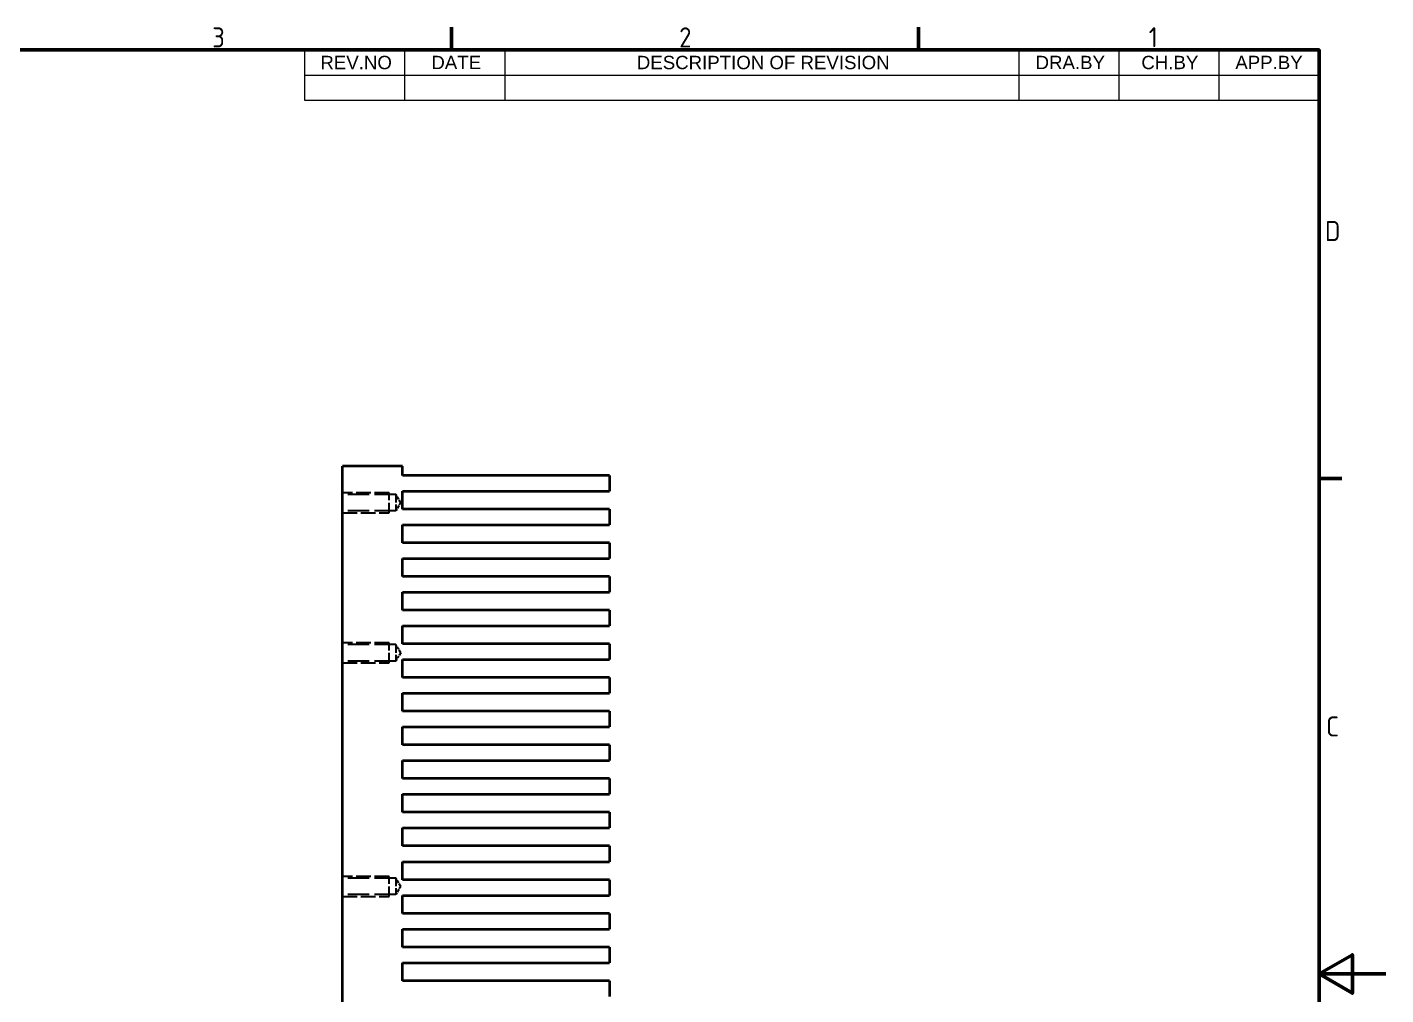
# Model space of a CAD drawing. Header units: millimetres. Extents: x 0 to 420, y 0 to 297.
# Drawn here: x 216.4 to 420, y 145.4 to 290.4 of the extents above; entities that cross this region are included whole.
import ezdxf

# ---------------------------------------------------------------- set-up
doc = ezdxf.new("R2010")
doc.units = ezdxf.units.MM
doc.linetypes.add('DASHED', pattern=[0.2067, 0.1654, -0.0413])
doc.layers.get('0').update_dxf_attribs({"lineweight": 25})
for name, color, linetype, lineweight in [('가려진 것(ISO)', 5, 'DASHED', 35), ('가시적인 것(ISO)', 7, 'Continuous', 50), ('경계(ISO)', 7, 'Continuous', 70), ('기호(ISO)', 7, 'Continuous', 25)]:
    doc.layers.add(name, color=color, linetype=linetype, lineweight=lineweight)
doc.styles.add('ISO ProportionalPSTEK', font='isocp.shx')
doc.styles.add('주 문자 (JIS)', font='arial.ttf')

# ---------------------------------------------------------------- blocks, each defined once
blk = doc.blocks.new('경계 Default Border')
at = {"layer": '경계(ISO)'}
for p, q in [((280, 287.0000076293945), (280, 290.4000091552734)), ((350, 287.0000076293945), (350, 290.4000091552734)), ((410, 222.7499961853027), (413.4000015258789, 222.7499961853027))]:
    blk.add_line(p, q, dxfattribs=at)
at = {"layer": '경계(ISO)', "flags": 128}
for points in [[(10, 10), (10, 287.0000076293945), (410, 287.0000076293945), (410, 10), (10, 10)], [(420, 148.5000038146973), (410, 148.5000038146973), (415, 151.3867473602295), (415, 145.6132507324219), (410, 148.5000038146973)]]:
    blk.add_lwpolyline(points, dxfattribs=at)
at = {"layer": '경계(ISO)', "color": 1, "char_height": 3.00000011920929, "attachment_point": 7, "style": 'ISO ProportionalPSTEK'}
for s, insert in [('3', (244.1685395229535, 287.3713945155963)), ('2', (314.127739416884, 287.3713945155963)), ('1', (384.4860661041481, 287.4)), ('D', (410.878270202895, 258.3463944559917)), ('C', (411.0445395201643, 184.0963944559917))]:
    blk.add_mtext(s, dxfattribs=dict(at, insert=insert))

msp = doc.modelspace()

# ---------------------------------------------------------------- linework, layer by layer
at = {"layer": '가려진 것(ISO)', "ltscale": 13.33277606964111}
for p, q in [((270.6820009508856, 220.6294561722062), (263.6820009508856, 220.6294561722062)), ((263.6820009508856, 217.6294561722062), (270.6820009508856, 217.6294561722062)), ((270.6820009508856, 198.1294561722062), (263.6820009508856, 198.1294561722062)), ((263.6820009508856, 195.1294561722062), (270.6820009508856, 195.1294561722062)), ((270.6820009508856, 163.1294561722062), (263.6820009508856, 163.1294561722062)), ((263.6820009508856, 160.1294561722062), (270.6820009508856, 160.1294561722062))]:
    msp.add_line(p, q, dxfattribs=at)
at = {"layer": '가려진 것(ISO)', "ltscale": 19.35171699523926}
for p, q in [((271.6820009508856, 220.3589561722062), (263.6820009508856, 220.3589561722062)), ((271.6820009508856, 217.8999561722062), (263.6820009508856, 217.8999561722062)), ((271.6820009508856, 197.8589561722062), (263.6820009508856, 197.8589561722062)), ((271.6820009508856, 195.3999561722062), (263.6820009508856, 195.3999561722062)), ((271.6820009508856, 162.8589561722062), (263.6820009508856, 162.8589561722062)), ((271.6820009508856, 160.3999561722062), (263.6820009508856, 160.3999561722062))]:
    msp.add_line(p, q, dxfattribs=at)
at = {"layer": '가려진 것(ISO)', "ltscale": 8.975571632385254}
for p, q in [((270.6820009508856, 217.6294561722062), (270.6820009508856, 220.6294561722062)), ((270.6820009508856, 195.1294561722062), (270.6820009508856, 198.1294561722062)), ((270.6820009508856, 160.1294561722062), (270.6820009508856, 163.1294561722062))]:
    msp.add_line(p, q, dxfattribs=at)
at = {"layer": '가려진 것(ISO)', "ltscale": 7.356958389282227}
for p, q in [((271.6820009508856, 220.3589561722062), (271.6820009508856, 217.8999561722062)), ((271.6820009508856, 197.8589561722062), (271.6820009508856, 195.3999561722062)), ((271.6820009508856, 162.8589561722062), (271.6820009508856, 160.3999561722062))]:
    msp.add_line(p, q, dxfattribs=at)
at = {"layer": '가려진 것(ISO)', "ltscale": 2.731950521469116}
for p, q in [((272.42075908198, 219.1294561722062), (271.6820009508856, 220.3589561722062)), ((272.42075908198, 219.1294561722062), (271.6820009508856, 217.8999561722062)), ((272.42075908198, 196.6294561722062), (271.6820009508856, 197.8589561722062)), ((272.42075908198, 196.6294561722062), (271.6820009508856, 195.3999561722062)), ((272.42075908198, 161.6294561722062), (271.6820009508856, 162.8589561722062)), ((272.42075908198, 161.6294561722062), (271.6820009508856, 160.3999561722062))]:
    msp.add_line(p, q, dxfattribs=at)
at = {"layer": '가시적인 것(ISO)'}
for p, q in [((272.6820009508901, 224.6294561722062), (263.68200095089, 224.6294561722062)), ((263.68200095089, 98.32945617220619), (263.68200095089, 224.6294561722062)), ((272.6820009508901, 223.2294561722062), (272.6820009508901, 224.6294561722062)), ((303.68200095089, 223.2294561722062), (272.6820009508901, 223.2294561722062)), ((303.68200095089, 223.2294561722062), (303.68200095089, 220.8794561722062)), ((272.6820009508901, 218.1794561722062), (272.6820009508901, 220.8794561722062)), ((272.6820009508901, 220.8794561722062), (303.68200095089, 220.8794561722062)), ((303.68200095089, 218.1794561722062), (272.6820009508901, 218.1794561722062)), ((303.68200095089, 218.1794561722062), (303.68200095089, 215.8294561722062)), ((272.6820009508901, 213.1294561722062), (272.6820009508901, 215.8294561722062)), ((272.6820009508901, 215.8294561722062), (303.68200095089, 215.8294561722062)), ((303.68200095089, 213.1294561722062), (272.6820009508901, 213.1294561722062)), ((303.68200095089, 213.1294561722062), (303.68200095089, 210.7794561722062)), ((272.6820009508901, 208.0794561722062), (272.6820009508901, 210.7794561722062)), ((272.6820009508901, 210.7794561722062), (303.68200095089, 210.7794561722062)), ((303.68200095089, 208.0794561722062), (272.6820009508901, 208.0794561722062)), ((303.68200095089, 208.0794561722062), (303.68200095089, 205.7294561722062)), ((272.6820009508901, 203.0294561722062), (272.6820009508901, 205.7294561722062)), ((272.6820009508901, 205.7294561722062), (303.68200095089, 205.7294561722062)), ((303.68200095089, 203.0294561722062), (272.6820009508901, 203.0294561722062)), ((303.68200095089, 203.0294561722062), (303.68200095089, 200.6794561722062)), ((272.6820009508901, 197.9794561722062), (272.6820009508901, 200.6794561722062)), ((272.6820009508901, 200.6794561722062), (303.68200095089, 200.6794561722062)), ((303.68200095089, 197.9794561722062), (272.6820009508901, 197.9794561722062)), ((303.68200095089, 197.9794561722062), (303.68200095089, 195.6294561722062)), ((272.6820009508901, 192.9294561722062), (272.6820009508901, 195.6294561722062)), ((272.6820009508901, 195.6294561722062), (303.68200095089, 195.6294561722062)), ((303.68200095089, 192.9294561722062), (272.6820009508901, 192.9294561722062)), ((303.68200095089, 192.9294561722062), (303.68200095089, 190.5794561722062)), ((272.6820009508901, 187.8794561722062), (272.6820009508901, 190.5794561722062)), ((272.6820009508901, 190.5794561722062), (303.68200095089, 190.5794561722062)), ((303.68200095089, 187.8794561722062), (272.6820009508901, 187.8794561722062)), ((303.68200095089, 187.8794561722062), (303.68200095089, 185.5294561722062)), ((272.6820009508901, 182.8294561722062), (272.6820009508901, 185.5294561722062)), ((272.6820009508901, 185.5294561722062), (303.68200095089, 185.5294561722062)), ((303.68200095089, 182.8294561722062), (272.6820009508901, 182.8294561722062)), ((303.68200095089, 182.8294561722062), (303.68200095089, 180.4794561722062)), ((272.6820009508901, 177.7794561722062), (272.6820009508901, 180.4794561722062)), ((272.6820009508901, 180.4794561722062), (303.68200095089, 180.4794561722062)), ((303.68200095089, 177.7794561722062), (272.6820009508901, 177.7794561722062)), ((303.68200095089, 177.7794561722062), (303.68200095089, 175.4294561722062)), ((272.6820009508901, 172.7294561722062), (272.6820009508901, 175.4294561722062)), ((272.6820009508901, 175.4294561722062), (303.68200095089, 175.4294561722062)), ((303.68200095089, 172.7294561722062), (272.6820009508901, 172.7294561722062)), ((303.68200095089, 172.7294561722062), (303.68200095089, 170.3794561722061)), ((272.6820009508901, 167.6794561722062), (272.6820009508901, 170.3794561722061)), ((272.6820009508901, 170.3794561722061), (303.68200095089, 170.3794561722061)), ((303.68200095089, 167.6794561722062), (272.6820009508901, 167.6794561722062)), ((303.68200095089, 167.6794561722062), (303.68200095089, 165.3294561722062)), ((272.6820009508901, 162.6294561722062), (272.6820009508901, 165.3294561722062)), ((272.6820009508901, 165.3294561722062), (303.68200095089, 165.3294561722062)), ((303.68200095089, 162.6294561722062), (272.6820009508901, 162.6294561722062)), ((303.68200095089, 162.6294561722062), (303.68200095089, 160.2794561722062)), ((272.6820009508901, 157.5794561722062), (272.6820009508901, 160.2794561722062)), ((272.6820009508901, 160.2794561722062), (303.68200095089, 160.2794561722062)), ((303.68200095089, 157.5794561722062), (272.6820009508901, 157.5794561722062)), ((303.68200095089, 157.5794561722062), (303.68200095089, 155.2294561722062)), ((272.6820009508901, 152.5294561722062), (272.6820009508901, 155.2294561722062)), ((272.6820009508901, 155.2294561722062), (303.68200095089, 155.2294561722062)), ((303.68200095089, 152.5294561722062), (272.6820009508901, 152.5294561722062)), ((303.68200095089, 152.5294561722062), (303.68200095089, 150.1794561722062)), ((272.6820009508901, 147.4794561722062), (272.6820009508901, 150.1794561722062)), ((272.6820009508901, 150.1794561722062), (303.68200095089, 150.1794561722062)), ((303.68200095089, 147.4794561722062), (272.6820009508901, 147.4794561722062)), ((303.68200095089, 147.4794561722062), (303.68200095089, 145.1294561722062))]:
    msp.add_line(p, q, dxfattribs=at)
at = {"layer": '기호(ISO)'}
for p, q in [((258, 287.0000076293945), (410, 287.0000076293945)), ((258, 287.0000076293945), (258, 283.2200075995922)), ((273, 287.0000076293945), (273, 283.2200075995922)), ((288, 287.0000076293945), (288, 283.2200075995922)), ((365, 287.0000076293945), (365, 283.2200075995922)), ((380, 287.0000076293945), (380, 283.2200075995922)), ((395, 287.0000076293945), (395, 283.2200075995922)), ((410, 287.0000076293945), (410, 283.2200075995922)), ((258, 283.2200075995922), (410, 283.2200075995922)), ((258, 283.2200075995922), (258, 279.4400075697899)), ((273, 283.2200075995922), (273, 279.4400075697899)), ((288, 283.2200075995922), (288, 279.4400075697899)), ((365, 283.2200075995922), (365, 279.4400075697899)), ((380, 283.2200075995922), (380, 279.4400075697899)), ((395, 283.2200075995922), (395, 279.4400075697899)), ((410, 283.2200075995922), (410, 279.4400075697899)), ((258, 279.4400075697899), (410, 279.4400075697899))]:
    msp.add_line(p, q, dxfattribs=at)

# ---------------------------------------------------------------- block references
msp.add_blockref('경계 Default Border', (0, 0))

# ---------------------------------------------------------------- texts
at = {"layer": '기호(ISO)', "color": 7, "char_height": 2.000000029802322, "attachment_point": 7, "style": '주 문자 (JIS)'}
for s, insert in [('REV.NO', (260.3729312729615, 284.0757088355161)), ('DATE', (276.9984664127512, 284.1100075995922)), ('DESCRIPTION OF REVISION', (307.7820035025758, 284.0757088355161)), ('DRA.BY', (367.5228565737885, 284.1100075995922)), ('CH.BY', (383.3750211560421, 284.0757088355161)), ('APP.BY', (397.4480195504761, 284.1100075995922))]:
    msp.add_mtext(s, dxfattribs=dict(at, insert=insert))

doc.saveas('drawing.dxf')
